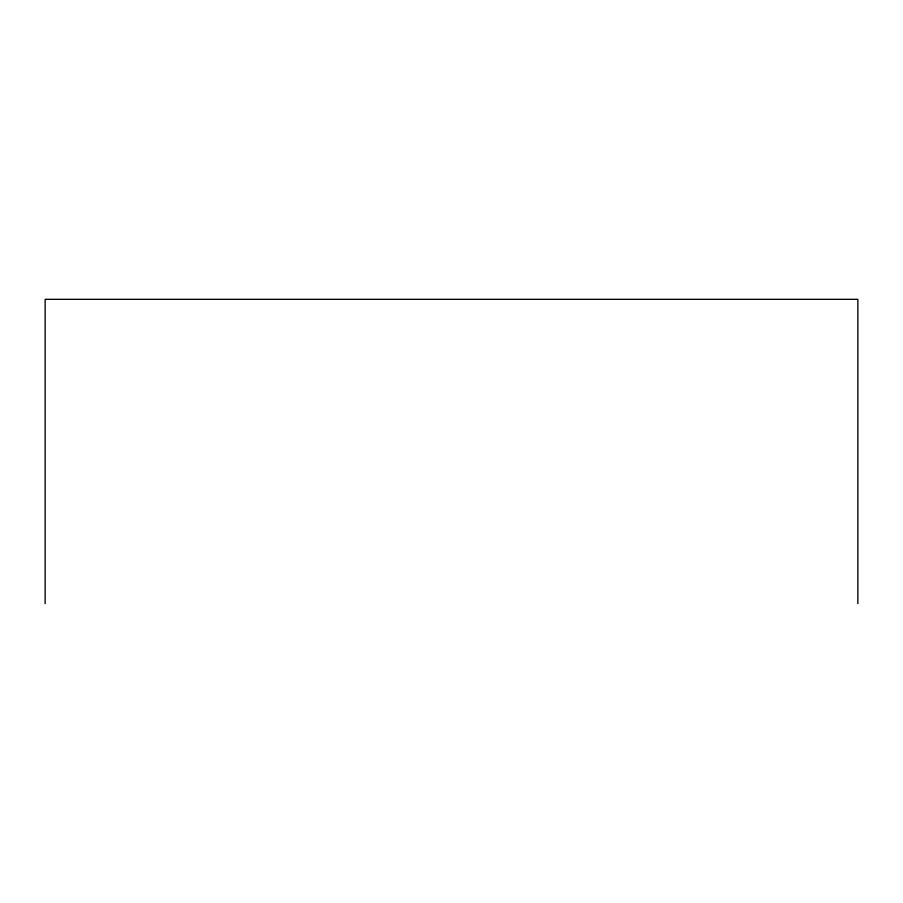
<?xml version="1.0" encoding="UTF-8"?>
<svg xmlns="http://www.w3.org/2000/svg" width="903" height="903" viewBox="0 0 903 903"><rect width="100%" height="100%" fill="white"/><g stroke="black" fill="none" stroke-linecap="round" stroke-linejoin="round"><path stroke-width="1.35" d="M857.85 603.678L857.85 299.322L45.15 299.322L45.15 603.678"/></g></svg>
